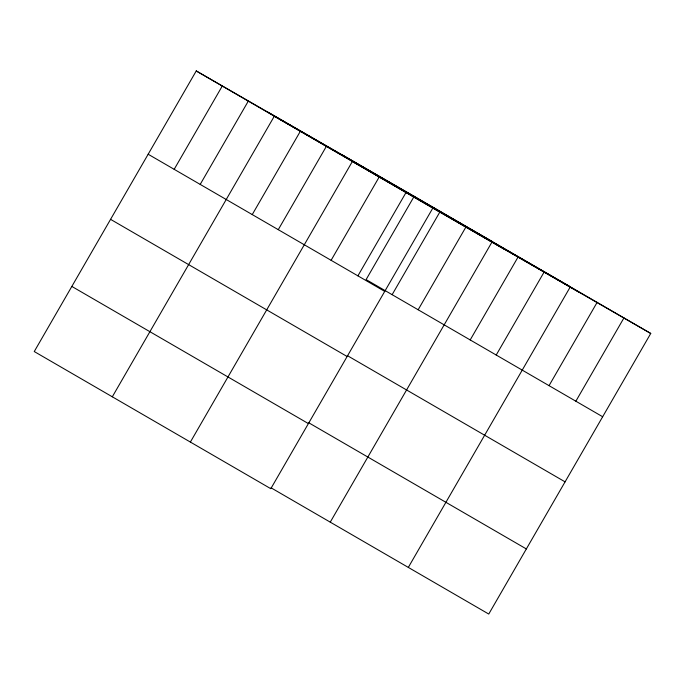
<?xml version="1.0" encoding="UTF-8"?>
<svg xmlns="http://www.w3.org/2000/svg" width="685" height="685" viewBox="0 0 685 685"><rect width="100%" height="100%" fill="white"/><g stroke="black" fill="none" stroke-linecap="round" stroke-linejoin="round"><path stroke-width="1.03" d="M196.244 70.949L34.25 351.542L270.806 488.696L432.809 208.112L196.244 70.949L414.194 196.304L650.75 333.458L488.756 614.051L271.037 487.814M174.178 169.323L222.265 86.045M200.2 184.411L248.287 101.132M112.314 396.803L274.308 116.219L492.258 241.565L330.256 522.15M252.243 214.585L300.33 131.306M278.264 229.672L326.351 146.393M190.379 442.065L352.373 161.48L570.322 286.827L408.32 567.411M331.103 260.309L379.182 177.021M357.912 275.85L405.991 192.562M414.194 196.304L366.107 279.591L602.663 416.745M392.128 294.678L440.215 211.391M418.15 309.766L466.237 226.478M470.193 339.94L518.28 256.652M496.214 355.027L544.301 271.74M549.045 385.655L597.132 302.368M575.854 401.204L623.941 317.917M432.809 208.112L650.75 333.458M342.269 154.938L578.825 292.093M268.169 112.314L504.725 249.477M148.157 154.236L384.722 291.399M347.355 355.626L565.074 481.855M110.568 219.346L347.132 356.508M308.627 422.705L526.345 548.942M71.839 286.433L308.396 423.587"/></g></svg>
